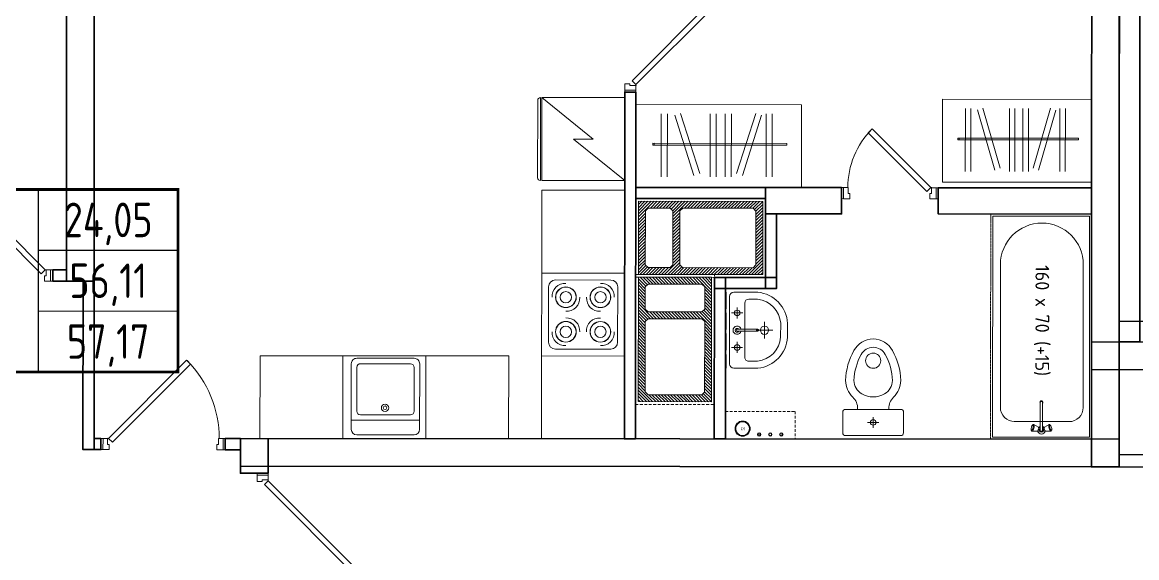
# Model space of a CAD drawing. Header units: millimetres. Extents: x 0 to 145404, y 0 to 194550.
# Drawn here: x 54132 to 62199, y 173651 to 177527 of the extents above; entities that cross this region are included whole.
import ezdxf
from ezdxf.enums import TextEntityAlignment as Align

# ---------------------------------------------------------------- set-up
doc = ezdxf.new("R2010")
doc.units = ezdxf.units.MM
for name, pattern in [('200_ШТРИХ', [320, 200, -120]), ('ACAD_ISO02W100', [15, 12, -3]), ('ГОСТ 2.303 5', [24, 20, -1.5, 1, -1.5])]:
    doc.linetypes.add(name, pattern=pattern)
for name, color, linetype, lineweight in [('АР - Вентблок', 36, 'Continuous', 9), ('АР - ВК', 126, 'Continuous', 13), ('АР - Двери', 126, 'Continuous', 9), ('АР - Монолит', 56, 'Continuous', 30), ('АР - Обор. - Холодильник', 42, 'Continuous', 9), ('АР - Оборуд', 252, 'Continuous', 0), ('АР - Перегородки 190', 54, 'Continuous', 30), ('АР - Перегородки 80', 32, 'Continuous', 30), ('АР - Сантехника', 150, 'Continuous', 9), ('АР - утеплитель', 40, 'Continuous', 30)]:
    doc.layers.add(name, color=color, linetype=linetype, lineweight=lineweight)
doc.layers.add('АР - мебель', color=7, linetype='Continuous', lineweight=9, true_color=0x787878)
doc.styles.add('GOST 2.304', font='CS_Gost2304.shx', dxfattribs={"oblique": 15})
doc.styles.add('GOST-2.304_Type-B', font='GOST Common.ttf')
doc.styles.add('ГОСТ 2.304', font='CS_Gost2304.shx')

# ---------------------------------------------------------------- blocks, each defined once
blk = doc.blocks.new('Квартира 2К 9600 тип 6')
at = {"ltscale": 75, "const_width": 20}
blk.add_lwpolyline([(9280, 5620), (11134.4, 5620), (11134.4, 4300), (9280, 4300)], close=True, dxfattribs=at)
at = {"ltscale": 75, "const_width": 8.8, "elevation": 227.2}
for points in [[(10122.4, 5620), (10122.4, 4300)], [(11134.4, 5180), (10122.4, 5180)], [(11134.4, 4740), (10122.4, 4740)]]:
    blk.add_lwpolyline(points, dxfattribs=at)
at = {"ltscale": 75, "style": 'ГОСТ 2.304'}
for s, p in [('24,05', (10628.4, 5400)), ('56,11', (10628.4, 4960)), ('57,17', (10628.4, 4520))]:
    blk.add_text(s, height=250, dxfattribs=at).set_placement(p, align=Align.MIDDLE_CENTER)
blk = doc.blocks.new('V_Section_1')
blk.add_blockref('Квартира 2К 9600 тип 6', (8950, -10000))
blk = doc.blocks.new('*U84')
at = {"ltscale": 100}
for p, q in [((15, 37.5), (15, -42.5)), ((46, 37.5), (15, 37.5)), ((48, -4.5), (48, 35.5)), ((852, -4.5), (852, 37.5)), ((852, 37.5), (885, 37.5)), ((885, 37.5), (885, -42.5)), ((15, -42.5), (60, -42.5)), ((60, -4.5), (48, -4.5)), ((60, -42.5), (60, -4.5)), ((840, -42.5), (840, -4.5)), ((840, -4.5), (852, -4.5)), ((885, -42.5), (840, -42.5))]:
    blk.add_line(p, q, dxfattribs=at)
for points in [[(54.4, 38.9), (82.7, 10.6), (648, 575.9), (619.7, 604.2)], [(15, -42.5), (0, -42.5), (0, 37.5), (15, 37.5)], [(885, -42.5), (900, -42.5), (900, 37.5), (885, 37.5)]]:
    blk.add_lwpolyline(points, close=True, dxfattribs=at)
blk.add_circle((48, 37.5), 2, dxfattribs=at)
blk.add_arc((56.7, 37.5), 800, 0, 44.86495, dxfattribs=at)
blk = doc.blocks.new('*U93')
at = {"ltscale": 100}
for p, q in [((-1035, 37.5), (-1035, -42.5)), ((-1002, 37.5), (-1035, 37.5)), ((-1002, -4.5), (-1002, 37.5)), ((-48, -4.5), (-48, 35.5)), ((-46, 37.5), (-15, 37.5)), ((-15, 37.5), (-15, -42.5)), ((-1035, -42.5), (-990, -42.5)), ((-990, -4.5), (-1002, -4.5)), ((-990, -42.5), (-990, -4.5)), ((-60, -42.5), (-60, -4.5)), ((-60, -4.5), (-48, -4.5)), ((-15, -42.5), (-60, -42.5))]:
    blk.add_line(p, q, dxfattribs=at)
for points in [[(-54.4, 38.9), (-82.7, 10.6), (-754, 682), (-725.8, 710.3)], [(-1035, -42.5), (-1050, -42.5), (-1050, 37.5), (-1035, 37.5)], [(-15, -42.5), (0, -42.5), (0, 37.5), (-15, 37.5)]]:
    blk.add_lwpolyline(points, close=True, dxfattribs=at)
blk.add_circle((-48, 37.5), 2, dxfattribs=at)
blk.add_arc((-57.9, 37.5), 950, 135.13505, 180, dxfattribs=at)
blk = doc.blocks.new('Умывальник_550х420')
at = {"color": 0, "ltscale": 50}
for points in [[(55, -274.6), (230.3, -274.6, 0.365452), (445, -50.5), (445, 50.2, 0.368387), (228.9, 275.4), (55, 275.4, 0.412588), (25, 245.3), (25, -244.5, 0.412222)], [(163, -224.6), (228, -224.6, 0.357073), (395, -49.7), (395, 50.3, 0.35647), (228, 225.4), (165, 225.4, 0.411711), (135, 195.3), (135, -196.4, 0.420441)], [(80, 8.3), (230, 8.3, -1), (230, -7.7), (80, -7.7, -1)]]:
    blk.add_lwpolyline(points, format="xyb", close=True, dxfattribs=at)
for points in [[(80, 165.3), (80, 85.3)], [(120, 125.3), (40, 125.3)], [(338, 0.2), (218, 0.2)], [(278, 60.2), (278, -59.8)], [(120, -124.7), (40, -124.7)], [(80, -84.7), (80, -164.7)]]:
    blk.add_lwpolyline(points, dxfattribs=at)
for centre, radius in [((80, 125.3), 20), ((278, 0.2), 30), ((80, -124.7), 20)]:
    blk.add_circle(centre, radius, dxfattribs=at)
for radius, start, end in [(30, 15.46601, 344.53399), (14, 34.8499, 325.1501)]:
    blk.add_arc((80, 0.3), radius, start, end, dxfattribs=at)
at = {"layer": 'Defpoints', "linetype": 'ACAD_ISO02W100', "lineweight": -2, "ltscale": 10}
blk.add_lwpolyline([(0, 275.3), (0, -274.7)], dxfattribs=at)
at = {"layer": 'АР - Сантехника', "linetype": 'ACAD_ISO02W100', "ltscale": 10, "style": 'GOST 2.304', "width": 0.7}
blk.add_attdef('NAME', text='', height=250, dxfattribs=at).set_placement((278, 0.2, 0), align=Align.MIDDLE_CENTER)
blk = doc.blocks.new('Унитаз_700х440')
at = {"color": 0, "ltscale": 50}
for points in [[(195, -220), (45, -220, -0.414601), (25, -200), (25, 200, -0.414214), (45, 220), (195, 220, -0.414214), (215, 200), (215, -200, -0.414487)], [(327.1, 81.1, -0.261097), (424.4, 140, -0.11879), (612.3, 86.6, -0.608687), (612.3, -86.6, -0.11879), (424.4, -140, -0.261097), (327.1, -81.1, -0.27207)]]:
    blk.add_lwpolyline(points, format="xyb", close=True, dxfattribs=at)
blk.add_lwpolyline([(215, 112.3), (220.9, 112.3, 0.202167), (303, 147, -0.194798), (424.5, 200, -0.119349), (640.7, 139.4, -0.604544), (640.7, -139.4, -0.119349), (424.5, -200, -0.194798), (303, -147, 0.202167), (220.9, -112.3), (215, -112.3)], format="xyb", dxfattribs=at)
for points in [[(120.6, -40), (120.6, 40)], [(159.4, 0), (80.6, 0)]]:
    blk.add_lwpolyline(points, dxfattribs=at)
for centre, radius in [((120.6, 0), 20), ((567.6, 0), 55)]:
    blk.add_circle(centre, radius, dxfattribs=at)
at = {"layer": 'Defpoints', "linetype": 'ACAD_ISO02W100', "lineweight": -2, "ltscale": 10}
blk.add_lwpolyline([(0, -220), (0, 220)], dxfattribs=at)
blk = doc.blocks.new('Ш03 600х1200')
for p, q in [((0, 600), (-1200, 600)), ((-1200, 0), (-1200, 600)), ((0, 0), (0, 600)), ((-988.5, 66), (-988.5, 522.9)), ((-944.2, 66), (-944.2, 522.9)), ((-911.1, 76.8), (-772.2, 512)), ((-868.9, 63.3), (-730, 498.6)), ((-692.1, 66), (-692.1, 522.9)), ((-647.8, 66), (-647.8, 522.9)), ((-583, 66), (-583, 522.9)), ((-538.7, 66), (-538.7, 522.9)), ((-324.4, 63.3), (-463.3, 498.6)), ((-282.2, 76.8), (-421.1, 512)), ((-228.6, 66), (-228.6, 522.9)), ((-184.3, 66), (-184.3, 522.9)), ((-123, 293.3), (-1094.4, 293.3)), ((-1094.4, 293.3), (-1094.4, 280.4)), ((-1094.4, 280.4), (-123, 280.4)), ((-134.5, 293.3), (-228.9, 293.3)), ((-228.9, 293.3), (-228.9, 280.4)), ((-228.9, 280.4), (-134.5, 280.4)), ((-134.5, 280.4), (-134.5, 293.3)), ((-123, 280.4), (-123, 293.3)), ((0, 0), (-1200, 0))]:
    blk.add_line(p, q)
blk = doc.blocks.new('*U202')
at = {"ltscale": 100}
for p, q in [((15, 37.5), (15, -42.5)), ((46, 37.5), (15, 37.5)), ((48, -4.5), (48, 35.5)), ((652, -4.5), (652, 37.5)), ((652, 37.5), (685, 37.5)), ((685, 37.5), (685, -42.5)), ((15, -42.5), (60, -42.5)), ((60, -4.5), (48, -4.5)), ((60, -42.5), (60, -4.5)), ((640, -42.5), (640, -4.5)), ((640, -4.5), (652, -4.5)), ((685, -42.5), (640, -42.5))]:
    blk.add_line(p, q, dxfattribs=at)
for points in [[(54.4, 38.9), (82.7, 10.6), (506.5, 434.5), (478.3, 462.8)], [(15, -42.5), (0, -42.5), (0, 37.5), (15, 37.5)], [(685, -42.5), (700, -42.5), (700, 37.5), (685, 37.5)]]:
    blk.add_lwpolyline(points, close=True, dxfattribs=at)
blk.add_circle((48, 37.5), 2, dxfattribs=at)
blk.add_arc((55, 37.5), 600, 0, 44.86495, dxfattribs=at)
blk = doc.blocks.new('Вентблок 900 х 530')
at = {"layer": 'АР - Вентблок', "lineweight": 5}
h = blk.add_hatch(dxfattribs=at)
h.set_pattern_fill('ANSI31', color=256, scale=5)
h.set_pattern_definition([(45, (-3927617.913, -709139.574), (-11.22532015, 11.22532015), [])])
h.paths.add_polyline_path([(-20, 920), (-550, 920), (-550, 20), (-20, 20)])
h.paths.add_polyline_path([(-480, 670), (-500, 690), (-500, 850), (-480, 870), (-90, 870), (-70, 850), (-70, 690), (-90, 670)], flags=16)
h.paths.add_polyline_path([(-90, 620), (-70, 600), (-70, 90), (-90, 70), (-480, 70), (-500, 90), (-500, 600), (-480, 620)], flags=16)
at = {"layer": 'АР - Вентблок', "linetype": '200_ШТРИХ', "lineweight": 5, "ltscale": 0.1}
blk.add_lwpolyline([(-570, 0), (-570, 940), (0, 940), (0, 0)], close=True, dxfattribs=at)
at = {"layer": 'АР - Вентблок', "linetype": 'ByBlock'}
for points in [[(-550, 20), (-550, 920), (-20, 920), (-20, 20)], [(-500, 690), (-500, 850), (-480, 870), (-90, 870), (-70, 850), (-70, 690), (-90, 670), (-480, 670)], [(-500, 90), (-500, 600), (-480, 620), (-90, 620), (-70, 600), (-70, 90), (-90, 70), (-480, 70)]]:
    blk.add_lwpolyline(points, close=True, dxfattribs=at)
blk = doc.blocks.new('Стояк ВК с циркуляцией')
at = {"layer": 'АР - ВК', "linetype": '200_ШТРИХ', "lineweight": 5, "ltscale": 0.1}
blk.add_lwpolyline([(-505, 0), (0, 0), (0, -200), (-505, -200)], close=True, dxfattribs=at)
at = {"layer": 'АР - ВК', "color": 1, "ltscale": 100}
for centre, radius in [((-405, -32.5), 12.5), ((-405, -32.5), 10), ((-325, -32.5), 12.5), ((-325, -32.5), 10)]:
    blk.add_circle(centre, radius, dxfattribs=at)
at = {"layer": 'АР - ВК', "color": 5, "ltscale": 100}
for radius in [12.5, 10]:
    blk.add_circle((-245, -32.5), radius, dxfattribs=at)
at = {"layer": 'АР - ВК', "color": 46, "ltscale": 100}
for radius in [55, 50]:
    blk.add_circle((-125, -75), radius, dxfattribs=at)
at = {"layer": 'АР - ВК', "color": 1, "ltscale": 100, "style": 'ГОСТ 2.304'}
for p in [(-405, -32.5), (-325, -32.5)]:
    blk.add_text('Т4', height=10, dxfattribs=at).set_placement(p, align=Align.MIDDLE_CENTER)
at = {"layer": 'АР - ВК', "color": 5, "ltscale": 100, "style": 'ГОСТ 2.304'}
blk.add_text('В1', height=10, dxfattribs=at).set_placement((-245, -32.5), align=Align.MIDDLE_CENTER)
at = {"layer": 'АР - ВК', "color": 46, "ltscale": 100, "style": 'ГОСТ 2.304'}
blk.add_text('К1', height=25, dxfattribs=at).set_placement((-125, -75), align=Align.MIDDLE_CENTER)
blk = doc.blocks.new('Блок 600 х 600')
at = {"layer": 'АР - мебель'}
blk.add_lwpolyline([(-600, 0), (0, 0), (0, 600), (-600, 600)], close=True, dxfattribs=at)
blk = doc.blocks.new('k_22')
at = {"ltscale": 600}
for p, q in [((0, 600), (0, 0)), ((600, 600), (0, 600)), ((600, 0), (600, 600)), ((50, 500), (50, 100)), ((500, 550), (100, 550)), ((550, 100), (550, 500)), ((0, 0), (600, 0)), ((100, 50), (500, 50))]:
    blk.add_line(p, q, dxfattribs=at)
for centre in [(175, 425), (425, 425), (175, 175), (425, 175)]:
    blk.add_circle(centre, 75, dxfattribs=at)
for centre, radius, start, end in [((100, 500), 50, 90, 180), ((167.7, 432.3), 93, 85.49745, 184.50255), ((175, 425), 73.8, 0, 180), ((425, 425), 73.8, 0, 180), ((432.3, 432.3), 93, 355.49745, 94.50255), ((500, 500), 50, 0, 90), ((175, 425), 73.8, 180, 0), ((175, 425), 41.3, 0, 180), ((175, 425), 41.3, 180, 0), ((182.3, 417.7), 93, 265.49745, 4.50255), ((417.7, 417.7), 93, 175.49745, 274.50255), ((425, 425), 73.8, 180, 0), ((425, 425), 41.3, 0, 180), ((425, 425), 41.3, 180, 0), ((175, 175), 73.8, 0, 180), ((182.3, 182.3), 93, 355.49745, 94.50255), ((417.7, 182.3), 93, 85.49745, 184.50255), ((425, 175), 73.8, 0, 180), ((167.7, 167.7), 93, 175.49745, 274.50255), ((175, 175), 73.8, 180, 0), ((175, 175), 41.3, 0, 180), ((175, 175), 41.3, 180, 0), ((425, 175), 73.8, 180, 0), ((425, 175), 41.3, 0, 180), ((425, 175), 41.3, 180, 0), ((432.3, 167.7), 93, 265.49745, 4.50255), ((100, 100), 50, 180, 270), ((500, 100), 50, 270, 0)]:
    blk.add_arc(centre, radius, start, end, dxfattribs=at)
blk = doc.blocks.new('холодильник')
at = {"layer": 'АР - Обор. - Холодильник'}
for p, q in [((0, 300), (0, -300)), ((600, 300), (0, 300)), ((600, -300), (600, 300)), ((610, 300), (610, -300)), ((610, 300), (610, 300)), ((630, -280), (630, 280)), ((0, -300), (600, -300)), ((610, -300), (610, -300))]:
    blk.add_line(p, q, dxfattribs=at)
blk.add_lwpolyline([(600, 300), (229.3, 0), (370.7, 0), (0, -300)], dxfattribs=at)
for centre, start, end in [((610, 280), 0, 90), ((610, -280), 270, 0)]:
    blk.add_arc(centre, 20, start, end, dxfattribs=at)
blk = doc.blocks.new('М15 600х600')
for p, q in [((-600, 600), (-600, 0)), ((-600, 600), (0, 600)), ((-516.4, 571.8), (-100.6, 571.8)), ((0, 600), (0, 0)), ((-556, 57), (-556, 532.2)), ((-61, 532.2), (-61, 57)), ((-556, 466.2), (-61, 466.2)), ((-490, 426.6), (-127, 426.6)), ((-516.4, 83.4), (-516.4, 400.2)), ((-100.6, 83.4), (-100.6, 400.2)), ((-61, 400.2), (-61, 83.4)), ((-600, 0), (0, 0)), ((-100.6, 17.4), (-516.4, 17.4)), ((-127, 57), (-490, 57))]:
    blk.add_line(p, q)
for centre, major_axis, start_param, end_param in [((-516.4, 532.2), (-28, 28), -0.785398, 0.785398), ((-100.6, 532.2), (28, 28), 5.497787, 7.068583), ((-490, 400.2), (-18.7, 18.7), -0.785398, 0.785398), ((-305.2, 375.6), (18.7, 18.7), 5.497787, 11.780972), ((-127, 400.2), (18.7, 18.7), 5.497787, 7.068583), ((-305.2, 375.6), (9.33, 9.33), 5.497787, 11.780972), ((-490, 83.4), (18.7, 18.7), 2.356194, 3.926991), ((-127, 83.4), (-18.7, 18.7), 2.356194, 3.926991), ((-516.4, 57), (28, 28), 2.356194, 3.926991), ((-100.6, 57), (-28, 28), 2.356194, 3.926991)]:
    blk.add_ellipse(centre, major_axis=major_axis, ratio=1, start_param=start_param, end_param=end_param)
blk = doc.blocks.new('Ванна 160х70 (+15)')
at = {"layer": 'АР - Сантехника'}
for p, q in [((-1615, -15), (-15, -15)), ((-1615, -715), (-1615, -15)), ((-1615, -15), (-1615, -15)), ((-1264.2, -59.4), (-230.1, -59.4)), ((-15, -15), (-15, -715)), ((-127.6, -558.2), (-127.6, -161.2)), ((-105.9, -303.3), (-106.5, -305.9)), ((-106.5, -305.9), (-104.7, -307.9)), ((-87, -340), (-106.5, -305.9)), ((-105.9, -303.3), (-102.4, -297.9)), ((-104.7, -307.9), (-100.7, -309)), ((-102.4, -297.9), (-102.9, -300)), ((-102.9, -300), (-101.4, -301.6)), ((-100.1, -295.5), (-102.4, -297.9)), ((-101.4, -301.6), (-98.3, -302.5)), ((-100.7, -309), (-94.9, -309.3)), ((-96.2, -293), (-100.1, -295.5)), ((-98.3, -302.5), (-93.6, -302.7)), ((-91.1, -290.7), (-96.2, -293)), ((-94.9, -309.3), (-87.9, -308.5)), ((-93.6, -302.7), (-88, -302.1)), ((-85.2, -288.8), (-91.1, -290.7)), ((-88, -302.1), (-82, -300.8)), ((-87.9, -308.5), (-80.3, -306.9)), ((-79.1, -287.5), (-85.2, -288.8)), ((-82, -300.8), (-76.1, -298.9)), ((-80.3, -306.9), (-73, -304.5)), ((-73.5, -286.9), (-79.1, -287.5)), ((-76.1, -298.9), (-70.9, -296.6)), ((-68.9, -287.1), (-73.5, -286.9)), ((-73, -304.5), (-66.5, -301.6)), ((-70.9, -296.6), (-67, -294.1)), ((-65.7, -288.1), (-68.9, -287.1)), ((-67, -294.1), (-64.7, -291.7)), ((-66.5, -301.6), (-61.6, -298.6)), ((-64.2, -289.6), (-65.7, -288.1)), ((-60, -291), (-65.7, -288.1)), ((-64.7, -291.7), (-64.2, -289.6)), ((-61.6, -298.6), (-58.8, -295.6)), ((-58.2, -292.9), (-60, -291)), ((-58.8, -295.6), (-58.2, -292.9)), ((-58, -332.3), (-58.2, -292.9)), ((-65.6, -353.4), (-265.7, -353.4)), ((-65.6, -370.4), (-265.7, -370.4)), ((-87, -383.7), (-106.5, -417.9)), ((-92.2, -353.2), (-92.3, -353.4)), ((-92.3, -370.4), (-92.2, -370.5)), ((-87, -340), (-85.9, -341.2)), ((-85.9, -382.5), (-87, -383.7)), ((-85.9, -341.2), (-83.5, -341.9)), ((-83.5, -381.8), (-85.9, -382.5)), ((-83.5, -341.9), (-80, -342.1)), ((-80, -381.7), (-83.5, -381.8)), ((-81.4, -349.4), (-83.4, -341.9)), ((-81.4, -374.4), (-83.4, -381.8)), ((-80, -342.1), (-75.8, -341.6)), ((-75.8, -382.1), (-80, -381.7)), ((-75.8, -341.6), (-71.3, -340.6)), ((-71.3, -383.1), (-75.8, -382.1)), ((-71.3, -340.6), (-66.9, -339.2)), ((-66.9, -384.5), (-71.3, -383.1)), ((-66.9, -339.2), (-63, -337.5)), ((-63, -386.3), (-66.9, -384.5)), ((-63, -337.5), (-60.1, -335.6)), ((-60.1, -388.1), (-63, -386.3)), ((-58.2, -343.2), (-60.2, -335.7)), ((-58.2, -380.6), (-60.2, -388)), ((-60.1, -335.6), (-58.3, -333.8)), ((-58.3, -389.9), (-60.1, -388.1)), ((-58.3, -333.8), (-58, -332.3)), ((-58, -391.5), (-58.3, -389.9)), ((-58, -391.5), (-58.2, -430.8)), ((-104.7, -415.9), (-106.5, -417.9)), ((-106.5, -417.9), (-105.9, -420.5)), ((-105.9, -420.5), (-102.4, -425.9)), ((-100.7, -414.7), (-104.7, -415.9)), ((-101.4, -422.2), (-102.9, -423.8)), ((-102.9, -423.8), (-102.4, -425.9)), ((-102.4, -425.9), (-100.1, -428.3)), ((-98.3, -421.2), (-101.4, -422.2)), ((-94.9, -414.5), (-100.7, -414.7)), ((-100.1, -428.3), (-96.2, -430.7)), ((-93.6, -421.1), (-98.3, -421.2)), ((-96.2, -430.7), (-91.1, -433)), ((-87.9, -415.3), (-94.9, -414.5)), ((-88, -421.7), (-93.6, -421.1)), ((-91.1, -433), (-85.2, -434.9)), ((-82, -423), (-88, -421.7)), ((-80.3, -416.9), (-87.9, -415.3)), ((-85.2, -434.9), (-79.1, -436.2)), ((-76.1, -424.9), (-82, -423)), ((-73, -419.3), (-80.3, -416.9)), ((-79.1, -436.2), (-73.5, -436.8)), ((-70.9, -427.2), (-76.1, -424.9)), ((-73.5, -436.8), (-68.9, -436.6)), ((-66.5, -422.1), (-73, -419.3)), ((-67, -429.6), (-70.9, -427.2)), ((-68.9, -436.6), (-65.7, -435.7)), ((-64.7, -432), (-67, -429.6)), ((-61.6, -425.2), (-66.5, -422.1)), ((-60, -432.8), (-65.7, -435.7)), ((-65.7, -435.7), (-64.2, -434.1)), ((-64.2, -434.1), (-64.7, -432)), ((-58.8, -428.2), (-61.6, -425.2)), ((-60, -432.8), (-58.2, -430.8)), ((-58.2, -430.8), (-58.8, -428.2)), ((-15, -715), (-1615, -715)), ((-230.1, -659.4), (-1264.2, -659.4)), ((-15, -715), (-15, -715))]:
    blk.add_line(p, q, dxfattribs=at)
at = {"layer": 'АР - Сантехника', "linetype": 'ГОСТ 2.303 5'}
blk.add_lwpolyline([(0, 0), (0, -730), (-1630, -730), (-1630, 0)], close=True, dxfattribs=at)
at = {"layer": 'АР - Сантехника'}
for points in [[(-271.1, -353.4), (-272.3, -353.5), (-273.5, -353.8), (-274.6, -354.3), (-275.6, -355), (-276.5, -355.9), (-277.3, -356.9), (-277.9, -358), (-278.3, -359.3), (-278.6, -360.5), (-278.7, -361.9), (-278.6, -363.2), (-278.3, -364.5), (-277.9, -365.7), (-277.3, -366.9), (-276.5, -367.9), (-275.6, -368.8), (-274.6, -369.5), (-273.5, -370), (-272.3, -370.3), (-271.1, -370.4)], [(-260.2, -353.4), (-261.3, -352.6), (-262.5, -352), (-263.8, -351.6), (-265.1, -351.4), (-266.4, -351.4), (-267.7, -351.6), (-269, -352.1), (-270.2, -352.7), (-271.3, -353.5), (-272.3, -354.5), (-273.1, -355.6), (-273.8, -356.9), (-274.4, -358.2), (-274.8, -359.7), (-274.9, -361.1), (-274.9, -362.6), (-274.8, -364.1), (-274.4, -365.5), (-273.8, -366.9), (-273.1, -368.1), (-272.3, -369.3), (-271.3, -370.2), (-270.2, -371.1), (-269, -371.7), (-267.7, -372.1), (-266.4, -372.3), (-265.1, -372.4), (-263.8, -372.2), (-262.5, -371.8), (-261.3, -371.2), (-260.2, -370.4)], [(-265.7, -353.4), (-266.9, -353.5), (-268, -353.8), (-269.1, -354.3), (-270.1, -355), (-271, -355.9), (-271.8, -356.9), (-272.4, -358), (-272.8, -359.3), (-273.1, -360.5), (-273.2, -361.9), (-273.1, -363.2), (-272.8, -364.5), (-272.4, -365.7), (-271.8, -366.9), (-271, -367.9), (-270.1, -368.8), (-269.1, -369.5), (-268, -370), (-266.9, -370.3), (-265.7, -370.4)]]:
    blk.add_lwpolyline(points, dxfattribs=at)
for centre, radius, start, end in [((-1264.2, -359.4), 300, 90, 270), ((-230.1, -161.9), 102.5, 359.24097, 89.99927), ((-65.6, -361.9), 28, 133.41646, 162.32776), ((-65.6, -361.9), 28, 197.67224, 226.58354), ((-65.6, -361.9), 15, 214.51811, 145.48189), ((-65.6, -361.9), 10, 238.21167, 121.78833), ((-65.6, -361.9), 8.5, 270, 90), ((-65.6, -361.9), 28, 283.41646, 76.58354), ((-230.1, -556.9), 102.5, 269.99991, 0.75903)]:
    blk.add_arc(centre, radius, start, end, dxfattribs=at)
at = {"layer": 'АР - Сантехника', "linetype": 'Continuous', "style": 'GOST-2.304_Type-B'}
blk.add_text('160 х 70 (+15)', height=100, dxfattribs=at).set_placement((-858.5, -356.2), align=Align.MIDDLE_CENTER)
blk = doc.blocks.new('Квартира 3К 10700 тип 1 перекидная')
at = {"layer": 'АР - Монолит', "elevation": 0}
for points in [[(-6160, 2000), (-5960, 2000), (-5960, 7980), (-6160, 7980)], [(1460, 3340), (1260, 3340), (1260, 7980), (1460, 7980)], [(200, 2200), (200, 2000), (-6160, 2000), (-6160, 2200)], [(200, 2200), (0, 2200), (0, 1950), (200, 1950)]]:
    blk.add_lwpolyline(points, close=True, dxfattribs=at)
at = {"layer": 'АР - Перегородки 190', "elevation": 0}
for points in [[(-4850, 4020), (-5960, 4020), (-5960, 3830), (-4850, 3830)], [(-3600, 4020), (-4150, 4020), (-4150, 3830), (-3600, 3830)]]:
    blk.add_lwpolyline(points, close=True, dxfattribs=at)
at = {"layer": 'АР - Перегородки 80', "elevation": 0}
for points in [[(-2660, 2200), (-2580, 2200), (-2580, 4710), (-2660, 4710)], [(-3600, 4020), (-2660, 4020), (-2660, 3940), (-3600, 3940)], [(-3680, 3290), (-3600, 3290), (-3600, 3830), (-3680, 3830)], [(1460, 3340), (1460, 3420), (1560, 3420), (1560, 3340)], [(-3680, 3370), (-3230, 3370), (-3230, 3290), (-3680, 3290)], [(-3310, 2200), (-3230, 2200), (-3230, 3370), (-3310, 3370)], [(1260, 2120), (1340, 2120), (1340, 3340), (1260, 3340)], [(310, 2120), (310, 2200), (200, 2200), (200, 2120)], [(1260, 2120), (1260, 2200), (1210, 2200), (1210, 2120)]]:
    blk.add_lwpolyline(points, close=True, dxfattribs=at)
at = {"xscale": -1}
for name, p, rotation in [('Блок 600 х 600', (-1980, 4000, 0), 180), ('Ванна 160х70 (+15)', (-5960, 2200, 0), 90), ('Блок 600 х 600', (-1980, 2800, 0), 180), ('Блок 600 х 600', (-1980, 2800, 0), 180), ('Блок 600 х 600', (-1141.2, 2800, 0), 180), ('Блок 600 х 600', (-1141.2, 2800, 0), 180), ('Блок 600 х 600', (-541.2, 2800, 0), 180), ('Блок 600 х 600', (-541.2, 2800, 0), 180), ('Блок 600 х 600', (58.8, 2800, 0), 180), ('Блок 600 х 600', (58.8, 2800, 0), 180)]:
    blk.add_blockref(name, p, dxfattribs=dict(at, rotation=rotation))
at = {"rotation": 270}
blk.add_blockref('Вентблок 900 х 530', (-3600, 3370, 0), dxfattribs=at)
blk.add_blockref('Вентблок 900 х 530', (-2660, 2450, 0))
at = {"layer": 'АР - ВК', "xscale": -1, "rotation": 180}
blk.add_blockref('Стояк ВК с циркуляцией', (-3310, 2200, 0), dxfattribs=at)
at = {"layer": 'АР - Двери', "rotation": 90.00000000000001}
for name, p in [('*U84', (-2622.5, 4710, 0)), ('*U93', (37.5, 1950, 0))]:
    blk.add_blockref(name, p, dxfattribs=at)
at = {"layer": 'АР - Двери'}
for name, p in [('*U202', (-4850, 3982.5, 0)), ('*U84', (1560, 3382.5, 0))]:
    blk.add_blockref(name, p, dxfattribs=at)
at = {"layer": 'АР - Двери', "xscale": -1}
blk.add_blockref('*U84', (1210, 2162.5, 0), dxfattribs=at)
at = {"layer": 'АР - мебель', "rotation": 180}
for p, xscale in [((-4880, 4659.5, 0), -0.9000000000000002), ((-2660, 4620, 0), -1)]:
    blk.add_blockref('Ш03 600х1200', p, dxfattribs=dict(at, xscale=xscale))
at = {"layer": 'АР - Оборуд', "extrusion": (2.93808e-13, -7.57211e-14, -1), "xscale": -1, "zscale": -1}
blk.add_blockref('холодильник', (2580, 4370, 0), dxfattribs=at)
at = {"layer": 'АР - Оборуд', "xscale": -1}
blk.add_blockref('k_22', (-1980, 2800, 0), dxfattribs=at)
at = {"layer": 'АР - Оборуд', "xscale": -1, "rotation": 180}
blk.add_blockref('М15 600х600', (-541.2, 2800, 0), dxfattribs=at)
at = {"layer": 'АР - Сантехника', "xscale": -1}
blk.add_blockref('Умывальник_550х420', (-3315, 2987.2, 0), dxfattribs=at)
at = {"layer": 'АР - Сантехника', "xscale": -1, "rotation": 270}
blk.add_blockref('Унитаз_700х440', (-4380, 2200, 0), dxfattribs=at)
blk = doc.blocks.new('Лестничная клетка Н1 6700')
at = {"layer": 'АР - Монолит', "elevation": 0}
for points in [[(0, 0), (200, 0), (200, 5980), (0, 5980)], [(3040, 704.8), (3040, 904.8), (0, 904.8), (0, 704.8)]]:
    blk.add_lwpolyline(points, close=True, dxfattribs=at)
at = {"layer": 'АР - Перегородки 80', "elevation": 0}
blk.add_lwpolyline([(2840, 0), (2840, 90), (200, 90), (200, 0)], close=True, dxfattribs=at)
at = {"layer": 'АР - утеплитель', "elevation": 0}
for points in [[(200, 904.8), (350, 904.8), (350, 5980), (200, 5980)], [(2840, 904.8), (2840, 1054.8), (200, 1054.8), (200, 904.8)]]:
    blk.add_lwpolyline(points, close=True, dxfattribs=at)
blk = doc.blocks.new('H_Section_2')
at = {"rotation": 56.96711930257281}
blk.add_blockref('Квартира 3К 10700 тип 1 перекидная', (4441.6, -8541.9, 0), dxfattribs=at)
at = {"xscale": -1, "rotation": 56.96711930257284}
blk.add_blockref('Лестничная клетка Н1 6700', (-484.1, -12448.3, 0), dxfattribs=at)

msp = doc.modelspace()

# ---------------------------------------------------------------- block references
at = {"xscale": -1, "rotation": 56.92792192093123}
msp.add_blockref('H_Section_2', (51175.5, 180696.1), dxfattribs=at)
msp.add_blockref('V_Section_1', (35175.5, 180696.1))

doc.saveas('drawing.dxf')
